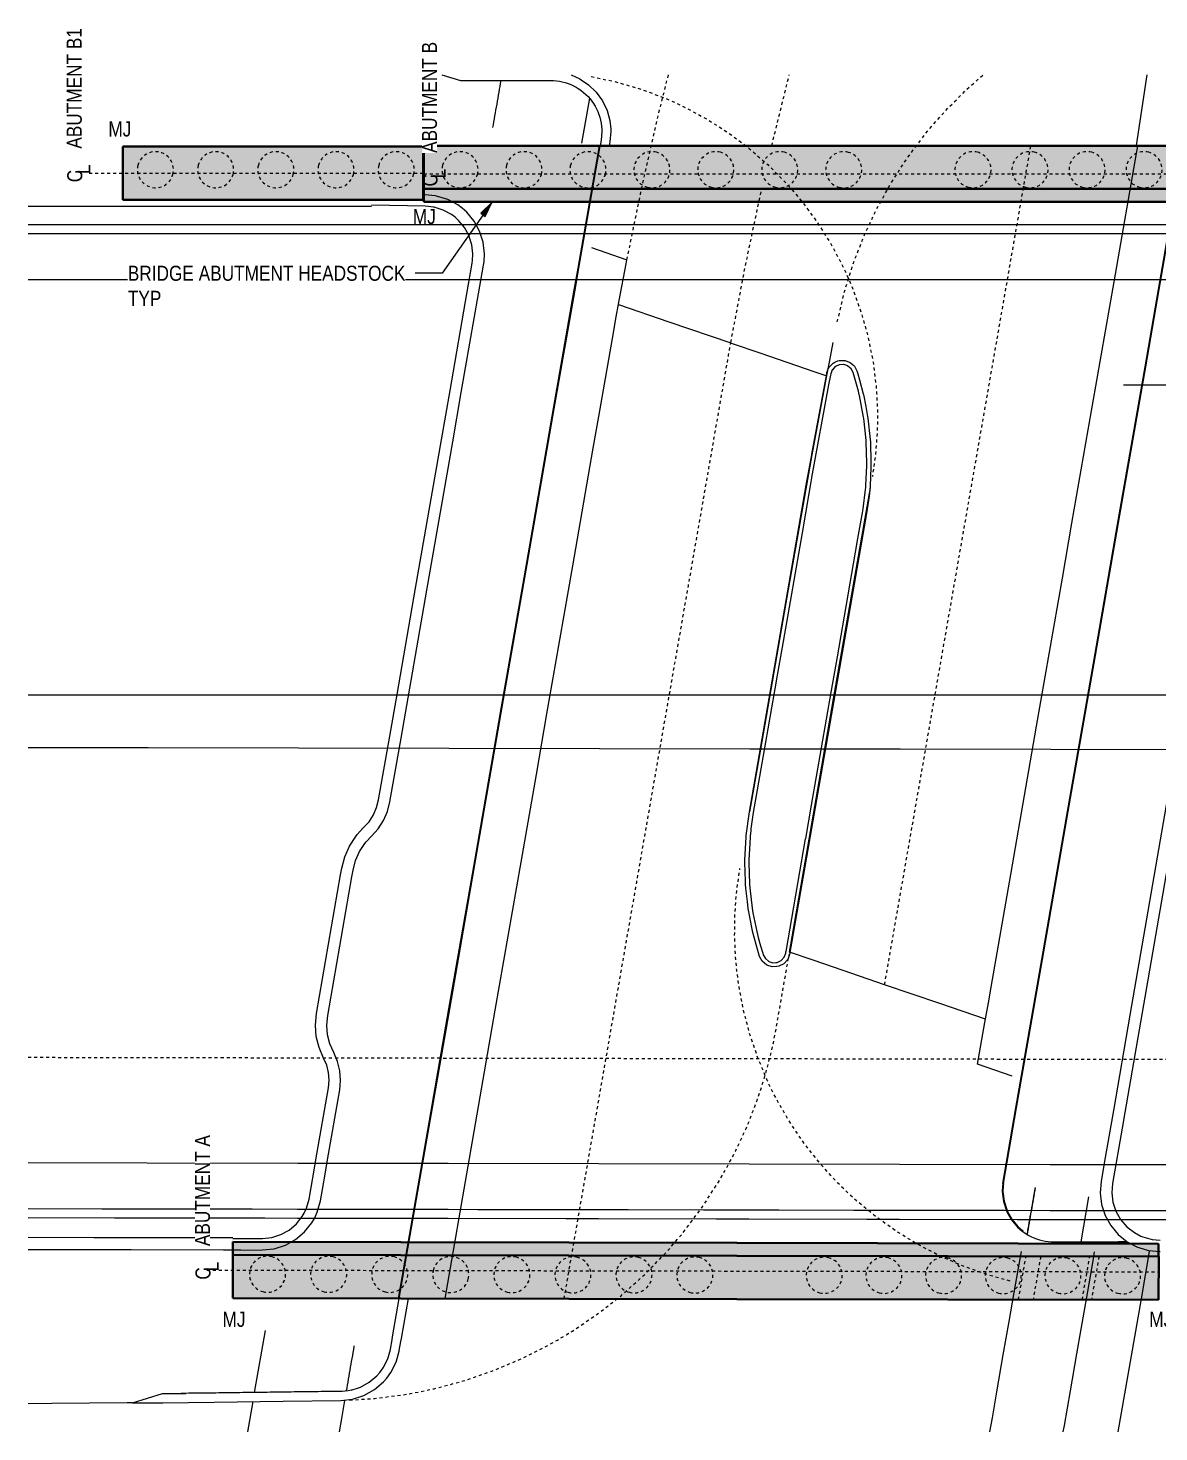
# Model space of a CAD drawing. Header units: metres. Extents: x -1160 to -900, y 3 to 560.
# Drawn here: x -1023.28 to -985.7, y 503.3 to 549.96 of the extents above; entities that cross this region are included whole.
import ezdxf

# ---------------------------------------------------------------- set-up
doc = ezdxf.new("R2010")
doc.units = ezdxf.units.M
for name, pattern in [('IMPORT-LNMK-LineCont _3_', [0.004, 0.001, -0.003]), ('IMPORT-LNMK-LineTurn _3_', [0.0012, 0.0006, -0.0006]), ('JacobsDash', [0.0045, 0.003, -0.0015]), ('JacobsGridLine', [0.0145, 0.01, -0.001, 0.0025, -0.001])]:
    doc.linetypes.add(name, pattern=pattern)
for name, color, linetype, lineweight in [('A-ANNO-NOTE', 7, 'Continuous', 9), ('A-GENM', 7, 'Continuous', 25), ('A-MASS', 7, 'Continuous', 40), ('G-ANNO-TEXT', 7, 'Continuous', 9), ('S-BEAM', 7, 'Continuous', 40), ('S-BEAM-HDLN', 7, 'JacobsDash', 15), ('S-FNDN-HDLN', 7, 'JacobsDash', 15), ('S-GRID', 7, 'Continuous', 9)]:
    doc.layers.add(name, color=color, linetype=linetype, lineweight=lineweight)
doc.styles.add('Arial Narrow', font='ARIALN.TTF', dxfattribs={"height": 0.5})
doc.styles.add('Arial Narrow_1', font='ARIALN.TTF', dxfattribs={"height": 0.0025})

# ---------------------------------------------------------------- blocks, each defined once
blk = doc.blocks.new('T2DPAA-T2D-C3S-RW-M2D-100010_dwg-40802999-DRG-2873031 - CONSTRUCTION SEQUENCE STAGE A2')
at = {"color": 9, "lineweight": 18, "true_color": 0xc3c3c3}
for p, q in [((9.281, -598.35), (10.303, -598.261)), ((10.607, -598.234), (12.693, -598.052)), ((55.053, -597.934), (53.538, -598.067)), ((50.265, -599.282), (50.178, -600.522)), ((27.24, -619.867), (27.325, -618.655)), ((22.499, -623.494), (24.013, -623.361))]:
    blk.add_line(p, q, dxfattribs=at)
at = {"color": 9, "linetype": 'IMPORT-LNMK-LineTurn _3_', "lineweight": 18, "true_color": 0xc3c3c3}
blk.add_line((55.077, -604.198), (57.501, -604.158), dxfattribs=at)
at = {"color": 9, "lineweight": 18, "true_color": 0xc3c3c3, "flags": 128}
for points in [[(46.197, -580.986), (47.015, -584.066), (47.092, -584.354), (48.299, -588.899), (48.376, -589.186), (49.584, -593.731), (49.66, -594.018), (50.868, -598.563), (50.944, -598.851), (52.152, -603.395), (52.229, -603.683), (53.436, -608.228), (53.513, -608.515), (54.721, -613.06), (54.797, -613.348), (55.548, -616.174), (56.005, -617.892), (56.081, -618.18), (56.918, -621.33), (57.288, -622.725), (57.356, -622.98), (58.855, -627.452), (58.942, -627.711), (60.02, -630.899)], [(46.791, -580.828), (47.457, -583.335), (47.532, -583.618), (48.502, -587.266), (48.741, -588.167), (48.816, -588.45), (49.723, -591.862)], [(44.429, -581.456), (45.324, -584.824), (46.608, -589.656), (47.892, -594.488), (49.177, -599.321), (50.461, -604.153), (51.745, -608.985), (53.029, -613.817), (53.78, -616.644), (54.314, -618.65), (55.598, -623.482), (56.882, -628.314), (58.166, -633.146), (59.451, -637.979), (59.543, -638.255)], [(45.907, -581.063), (46.355, -582.749), (46.802, -584.431), (46.997, -585.165), (47.639, -587.581), (48.086, -589.263), (48.281, -589.997), (48.923, -592.413), (49.37, -594.096), (49.565, -594.829), (50.207, -597.246), (50.654, -598.928), (50.849, -599.662), (51.492, -602.078), (51.939, -603.76), (52.134, -604.494), (52.776, -606.91), (53.223, -608.592), (53.418, -609.326), (54.06, -611.742), (54.507, -613.425), (54.702, -614.159), (55.258, -616.251), (55.344, -616.575), (55.791, -618.257)], [(31.092, -585.001), (31.987, -588.368), (33.271, -593.201), (34.555, -598.033), (35.84, -602.865), (37.124, -607.697), (38.408, -612.53), (39.692, -617.362), (40.443, -620.188), (40.977, -622.194), (42.261, -627.026), (43.545, -631.859), (44.829, -636.691), (46.113, -641.523), (46.188, -641.804)], [(29.397, -585.451), (30.414, -589.305), (31.69, -594.139), (32.966, -598.974), (34.241, -603.809), (35.517, -608.643), (36.793, -613.478), (38.068, -618.312), (39.344, -623.147), (40.62, -627.981), (41.895, -632.816), (43.171, -637.65), (44.393, -642.281)], [(14.583, -589.388), (15.207, -591.754), (15.593, -593.216), (15.845, -594.171), (16.482, -596.588), (16.868, -598.05), (17.12, -599.006), (17.758, -601.423), (18.144, -602.885), (18.396, -603.84), (19.034, -606.257), (19.42, -607.719), (19.672, -608.675), (20.309, -611.092), (20.695, -612.554), (20.947, -613.509), (21.585, -615.927), (21.971, -617.389), (22.223, -618.344), (22.861, -620.761), (23.246, -622.223), (23.499, -623.178), (24.136, -625.596), (24.522, -627.058)], [(16.06, -588.995), (17.071, -592.826), (18.347, -597.66), (19.622, -602.495), (20.898, -607.329), (22.174, -612.164), (23.449, -616.998), (24.725, -621.833), (26.001, -626.667), (27.276, -631.502), (28.552, -636.337), (29.827, -641.171), (31.056, -645.825)], [(14.131, -593.048), (13.815, -591.85), (13.258, -589.74)], [(15.387, -596.22), (14.845, -594.164), (14.207, -591.747), (13.65, -589.636)], [(14.293, -589.465), (15.025, -592.241), (15.303, -593.292), (16.301, -597.076), (16.578, -598.127), (17.576, -601.91), (17.854, -602.961), (18.852, -606.745), (19.129, -607.796), (20.128, -611.579), (20.405, -612.631), (21.403, -616.414), (21.681, -617.465), (22.679, -621.249), (22.956, -622.3), (23.955, -626.083), (24.232, -627.134), (25.23, -630.918), (25.508, -631.969), (26.506, -635.752), (26.783, -636.803), (27.782, -640.587), (27.857, -640.871)], [(9.233, -594.404), (9.185, -594.23), (8.521, -591.82), (8.313, -591.054)], [(15.366, -596.224), (15.623, -597.17), (15.735, -597.464), (15.903, -597.73), (16.12, -597.957), (16.378, -598.137), (16.666, -598.262), (16.797, -598.298), (16.974, -598.328), (17.288, -598.332), (17.673, -598.298), (18.261, -598.247), (18.67, -598.211), (21.023, -598.006), (21.275, -597.962), (21.516, -597.878), (21.74, -597.755), (21.94, -597.596), (22.237, -597.361), (22.569, -597.177), (22.927, -597.051), (23.313, -596.983), (27.968, -596.577), (28.194, -596.557), (28.583, -596.555), (28.968, -596.615), (29.338, -596.735), (29.408, -596.766), (29.685, -596.914), (29.922, -597.036), (30.175, -597.119), (30.439, -597.16), (30.706, -597.158), (32.843, -596.972), (34.246, -596.849), (37.824, -596.536), (42.805, -596.101), (44.464, -595.956), (47.786, -595.665), (48.744, -595.581), (48.84, -595.57), (49.049, -595.525), (49.338, -595.411), (49.578, -595.261), (49.599, -595.245), (49.824, -595.032), (50.005, -594.779), (50.078, -594.636), (50.133, -594.497), (50.206, -594.196), (50.22, -593.886), (50.217, -593.847), (50.199, -593.697), (50.174, -593.579), (50.034, -593.013), (49.745, -591.85)], [(15.066, -596.577), (14.917, -596.027), (14.131, -593.048)], [(54.536, -593.003), (54.518, -593.648), (54.582, -593.886), (54.823, -594.792), (54.849, -594.889), (54.875, -594.985), (54.901, -595.082), (54.926, -595.179), (54.952, -595.275), (54.978, -595.372), (55.004, -595.469), (55.029, -595.565), (55.055, -595.662), (55.081, -595.758), (55.107, -595.855), (55.133, -595.952), (55.158, -596.048), (55.184, -596.145), (55.21, -596.242), (55.236, -596.338), (55.261, -596.435), (55.287, -596.531), (55.289, -596.54), (55.311, -596.629), (55.328, -596.727), (55.34, -596.826), (55.346, -596.926), (55.346, -597.026), (55.34, -597.126), (55.329, -597.225), (55.311, -597.324), (55.288, -597.421), (55.268, -597.491), (55.259, -597.517), (55.225, -597.611), (55.185, -597.702), (55.14, -597.791), (55.089, -597.878), (55.034, -597.961), (54.974, -598.041), (54.909, -598.117), (54.863, -598.166), (54.84, -598.189), (54.767, -598.257), (54.689, -598.321), (54.609, -598.38), (54.525, -598.434), (54.438, -598.483), (54.348, -598.527), (54.255, -598.565), (54.161, -598.598), (54.086, -598.62)], [(14.917, -596.027), (15.255, -597.27), (15.394, -597.635), (15.602, -597.965), (15.872, -598.247), (16.192, -598.47), (16.55, -598.626), (16.712, -598.67), (16.931, -598.707), (17.321, -598.712), (17.707, -598.678), (18.294, -598.627), (18.703, -598.591), (21.056, -598.386), (21.37, -598.332), (21.671, -598.226), (21.951, -598.073), (22.201, -597.875), (22.449, -597.678), (22.726, -597.525), (23.024, -597.42), (23.346, -597.363), (28.001, -596.957), (28.227, -596.937), (28.555, -596.935), (28.879, -596.986), (29.191, -597.088), (29.25, -597.113), (29.483, -597.238), (29.775, -597.389), (30.087, -597.49), (30.411, -597.541), (30.739, -597.539), (32.876, -597.352), (37.857, -596.916), (42.838, -596.481), (44.498, -596.336), (47.819, -596.045), (48.778, -595.962), (48.895, -595.948), (49.154, -595.892), (49.511, -595.751), (49.834, -595.546), (50.112, -595.282), (50.335, -594.97), (50.426, -594.793), (50.494, -594.622), (50.584, -594.249), (50.601, -593.866), (50.598, -593.818), (50.545, -593.487), (50.534, -593.446)], [(9.228, -594.405), (9.495, -595.369), (9.955, -597.019), (10.571, -599.222), (11.089, -601.072), (11.232, -601.44), (11.418, -601.737), (11.445, -601.773), (11.72, -602.057), (12.045, -602.282), (12.191, -602.355), (12.408, -602.439), (12.794, -602.521), (13.166, -602.527), (13.189, -602.525), (13.496, -602.499), (13.595, -602.49), (14.938, -602.372)], [(9.231, -594.405), (9.784, -595.289), (9.992, -596.033)], [(54.862, -594.939), (54.763, -594.948), (54.663, -594.957), (54.564, -594.966), (54.464, -594.974), (54.364, -594.983), (54.265, -594.992), (54.165, -595), (54.066, -595.009), (53.966, -595.018), (53.866, -595.027), (53.767, -595.035), (53.667, -595.044), (53.567, -595.053), (53.468, -595.061), (53.368, -595.07), (53.277, -595.078)], [(11.507, -601.317), (11.463, -601.227), (11.425, -601.135), (11.392, -601.041), (11.378, -600.991), (11.365, -600.944), (11.338, -600.848), (11.311, -600.752), (11.284, -600.656), (11.257, -600.559), (11.23, -600.463), (11.203, -600.367), (11.176, -600.27), (11.149, -600.174), (11.122, -600.078), (11.095, -599.981), (11.068, -599.885), (11.042, -599.789), (11.015, -599.692), (10.988, -599.596), (10.961, -599.5), (10.934, -599.404), (10.907, -599.307), (10.88, -599.211), (10.853, -599.115), (10.826, -599.018), (10.799, -598.922), (10.772, -598.826), (10.745, -598.729), (10.718, -598.633), (10.691, -598.537), (10.664, -598.441), (10.637, -598.344), (10.611, -598.248), (10.584, -598.152), (10.557, -598.055), (10.53, -597.959), (10.503, -597.863), (10.476, -597.766), (10.449, -597.67), (10.422, -597.574), (10.395, -597.477), (10.368, -597.381), (10.341, -597.285), (10.314, -597.189), (10.287, -597.092), (10.26, -596.996), (10.244, -596.938), (10.233, -596.9), (10.207, -596.803), (10.18, -596.707), (10.153, -596.611), (10.126, -596.514), (10.099, -596.418), (10.072, -596.322), (10.045, -596.225), (10.019, -596.129), (9.992, -596.033), (9.965, -595.936), (9.951, -595.886)], [(55.638, -597.149), (55.588, -597.459), (55.572, -597.519), (55.473, -597.794), (55.301, -598.103), (55.077, -598.376), (54.807, -598.607), (54.502, -598.786), (54.232, -598.891), (54.17, -598.909), (53.821, -598.97), (53.691, -598.982)], [(14.854, -602.053), (19.607, -601.638), (24.588, -601.202), (29.569, -600.766), (34.55, -600.33), (39.531, -599.894), (44.512, -599.459), (44.769, -599.436), (48.696, -599.093), (49.493, -599.023), (53.606, -598.663)], [(14.86, -602.078), (19.61, -601.663), (24.591, -601.227), (29.571, -600.791), (34.552, -600.355), (39.533, -599.919), (44.514, -599.484), (44.771, -599.461), (48.698, -599.118), (49.495, -599.048), (53.613, -598.688)], [(54.086, -598.62), (53.795, -598.672), (53.613, -598.688)], [(15.249, -603.55), (19.96, -603.138), (24.941, -602.702), (29.922, -602.266), (32.863, -602.009), (34.903, -601.83), (39.884, -601.394), (43.839, -601.048), (44.896, -600.956), (47.711, -600.71), (48.125, -600.675), (48.803, -600.621), (50.034, -600.532), (50.178, -600.522)], [(11.44, -601.173), (11.54, -601.164), (11.639, -601.155), (11.739, -601.147), (11.838, -601.138), (11.938, -601.129), (12.038, -601.12), (12.137, -601.112), (12.237, -601.103), (12.336, -601.094), (12.436, -601.086), (12.536, -601.077), (12.635, -601.068), (12.735, -601.059), (12.835, -601.051), (12.934, -601.042), (12.954, -601.04)], [(48.667, -600.631), (48.543, -602.396), (48.391, -604.566), (48.391, -604.567), (48.391, -604.575), (48.318, -605.619), (48.187, -607.483), (48.156, -607.93)], [(10.063, -601.293), (10.52, -601.253), (11.125, -601.2)], [(11.508, -601.317), (11.658, -601.557), (11.681, -601.587), (11.914, -601.828), (12.19, -602.02), (12.315, -602.082), (12.499, -602.153), (12.827, -602.223), (13.143, -602.228), (13.163, -602.227), (13.47, -602.2), (13.568, -602.191), (14.86, -602.078)], [(29.254, -611.541), (29.307, -611.537), (29.314, -611.536), (33.103, -611.205), (33.11, -611.204), (34.235, -611.106), (38.084, -610.769), (39.216, -610.67), (43.058, -610.334), (43.065, -610.333), (43.067, -610.333), (44.056, -610.247), (44.195, -610.233), (44.836, -610.147), (44.903, -610.136), (44.951, -610.127), (44.98, -610.122), (45.605, -609.986), (45.696, -609.963), (46.36, -609.764), (46.426, -609.741), (47.094, -609.483), (47.137, -609.464), (47.803, -609.144), (47.824, -609.133), (47.93, -609.077), (48.484, -608.75), (48.587, -608.655), (48.589, -608.651), (48.649, -608.528), (48.651, -608.52), (48.661, -608.382), (48.66, -608.376), (48.617, -608.243), (48.615, -608.238), (48.524, -608.129), (48.522, -608.127), (48.396, -608.059), (48.395, -608.058), (48.255, -608.041), (48.203, -608.045), (47.884, -608.067), (47.875, -608.068), (44.753, -608.315), (44.748, -608.315), (44.477, -608.339), (44.221, -608.361), (42.902, -608.476), (39.24, -608.797), (37.928, -608.912), (37.921, -608.912), (37.914, -608.913), (34.259, -609.233), (33.501, -609.299), (32.948, -609.363), (32.899, -609.37), (32.709, -609.401), (32.67, -609.407), (31.928, -609.566), (31.851, -609.585), (31.163, -609.793), (31.051, -609.832), (30.419, -610.082), (30.274, -610.146), (29.7, -610.43), (29.527, -610.525), (29.279, -610.668), (29.055, -610.807), (29.012, -610.834), (28.907, -610.935), (28.849, -611.059), (28.847, -611.067), (28.839, -611.212), (28.866, -611.307), (28.886, -611.349), (28.981, -611.459), (29.11, -611.527), (29.254, -611.541)], [(33.49, -609.181), (35.53, -609.003), (40.511, -608.567), (44.467, -608.221), (45.49, -608.134), (48.218, -607.925), (48.619, -607.897), (49.276, -607.853)], [(29.319, -611.654), (33.113, -611.322), (38.094, -610.887), (43.075, -610.451), (44.926, -610.289)], [(28.838, -618.522), (28.95, -616.919), (29.085, -614.987), (29.187, -613.535), (29.26, -612.488), (29.319, -611.654)], [(27.325, -618.655), (28.725, -618.532), (29.39, -618.474), (29.911, -618.428), (33.706, -618.096), (38.687, -617.661), (43.668, -617.225), (45.518, -617.063), (48.649, -616.789), (53.63, -616.353), (58.2, -615.954)], [(58.196, -615.913), (60.416, -615.665), (60.555, -615.649)], [(23.709, -620.477), (26.255, -620.254), (31.236, -619.818), (36.217, -619.383), (41.198, -618.947), (46.179, -618.511), (51.16, -618.075), (53.76, -617.848), (56.141, -617.639), (58.593, -617.425)], [(23.711, -620.502), (26.257, -620.279), (31.238, -619.843), (36.219, -619.407), (41.2, -618.972), (46.181, -618.536), (51.162, -618.1), (53.763, -617.873), (56.143, -617.664), (58.599, -617.449)], [(50.398, -617.543), (50.931, -619.549), (52.215, -624.381), (53.499, -629.213), (54.784, -634.045), (56.068, -638.878), (56.143, -639.158)], [(23.705, -620.478), (23.623, -620.49), (23.441, -620.532), (23.137, -620.652), (22.861, -620.829), (22.855, -620.834), (22.624, -621.055), (22.435, -621.322), (22.346, -621.503), (22.329, -621.547)], [(23.708, -620.503), (23.627, -620.515), (23.448, -620.556), (23.148, -620.675), (22.877, -620.849), (22.871, -620.853), (22.643, -621.071), (22.457, -621.335), (22.369, -621.513), (22.357, -621.544)], [(40.166, -622.245), (35.186, -622.685), (30.205, -623.126), (26.999, -623.41), (25.225, -623.567), (24.616, -623.621), (24.237, -623.692), (23.879, -623.834), (23.556, -624.043), (23.278, -624.309), (23.056, -624.624), (22.9, -624.976), (22.814, -625.351), (22.809, -625.395), (22.801, -625.736), (22.863, -626.116)], [(22.326, -621.551), (22.293, -621.646), (22.265, -621.742), (22.243, -621.839), (22.227, -621.938), (22.216, -622.037), (22.212, -622.137), (22.213, -622.237), (22.22, -622.337), (22.233, -622.436), (22.252, -622.534), (22.265, -622.59), (22.276, -622.631), (22.301, -622.728), (22.326, -622.825), (22.351, -622.922), (22.376, -623.019), (22.401, -623.115), (22.426, -623.212), (22.451, -623.309), (22.476, -623.406), (22.501, -623.503), (22.526, -623.6), (22.551, -623.696), (22.576, -623.793), (22.601, -623.89), (22.626, -623.987), (22.651, -624.084), (22.676, -624.181), (22.701, -624.277), (22.726, -624.374), (22.751, -624.471), (22.776, -624.568), (22.801, -624.665), (22.806, -624.686), (22.889, -625.009)], [(22.275, -621.707), (22.374, -621.698), (22.474, -621.689), (22.574, -621.68), (22.673, -621.672), (22.773, -621.663), (22.872, -621.654), (22.972, -621.646), (23.072, -621.637), (23.171, -621.628), (23.271, -621.619), (23.371, -621.611), (23.47, -621.602), (23.57, -621.593), (23.669, -621.585), (23.769, -621.576), (23.856, -621.568)], [(22.303, -621.699), (22.374, -621.693), (22.41, -621.69), (22.474, -621.684), (22.573, -621.675), (22.673, -621.667), (22.772, -621.658), (22.872, -621.649), (22.972, -621.641), (23.071, -621.632), (23.171, -621.623), (23.27, -621.614), (23.37, -621.606), (23.47, -621.597), (23.569, -621.588), (23.669, -621.58), (23.769, -621.571), (23.855, -621.563)], [(36.468, -622.955), (31.488, -623.396), (27.033, -623.79), (26.507, -623.837), (24.649, -624.001), (24.338, -624.06), (24.045, -624.178), (23.78, -624.351), (23.554, -624.573), (23.376, -624.834), (23.253, -625.126), (23.197, -625.364), (23.188, -625.435), (23.185, -625.752), (23.228, -626.02)], [(15.616, -622.189), (16.094, -622.147), (16.962, -622.071), (18.203, -621.962), (19.331, -621.864), (20.307, -621.778), (21.437, -621.679), (21.68, -621.658)], [(22.499, -623.494), (22.83, -624.68), (22.906, -624.971)], [(16.242, -624.543), (16.461, -624.524), (17.62, -624.423), (18.865, -624.314), (19.696, -624.241), (20.965, -624.13), (22.057, -624.034), (22.301, -624.013)], [(16.711, -626.309), (21.183, -625.918), (22.778, -625.778)]]:
    blk.add_lwpolyline(points, dxfattribs=at)
at = {"color": 9, "linetype": 'IMPORT-LNMK-LineCont _3_', "lineweight": 18, "true_color": 0xc3c3c3, "flags": 128}
for points in [[(19.443, -588.097), (20.455, -591.933), (21.731, -596.767), (23.007, -601.602), (24.282, -606.436), (25.558, -611.271), (26.833, -616.105), (28.109, -620.94), (29.385, -625.775), (30.66, -630.609), (31.936, -635.444), (33.212, -640.278), (34.438, -644.927)], [(16.258, -607.376), (20.3, -607.023), (25.281, -606.587), (30.262, -606.151), (33.203, -605.894), (35.243, -605.715), (40.224, -605.28), (44.179, -604.934), (45.218, -604.843), (47.985, -604.601), (48.391, -604.566)], [(29.085, -614.987), (29.606, -614.942), (33.401, -614.61), (38.382, -614.174), (43.363, -613.738), (45.213, -613.576), (48.344, -613.302), (53.325, -612.867), (57.289, -612.52)]]:
    blk.add_lwpolyline(points, dxfattribs=at)
at = {"color": 9, "linetype": 'IMPORT-LNMK-LineTurn _3_', "lineweight": 18, "true_color": 0xc3c3c3, "flags": 128}
for points in [[(55.759, -597.812), (55.8, -598.644), (55.782, -599.477), (55.702, -600.306), (55.664, -600.57), (55.563, -601.128), (55.365, -601.937), (55.109, -602.73), (54.877, -603.318), (54.796, -603.502), (54.428, -604.249), (54.007, -604.968), (53.735, -605.377), (53.535, -605.655), (53.014, -606.305), (52.448, -606.916), (51.911, -607.422), (51.839, -607.485), (51.431, -607.823), (51.191, -608.008), (50.506, -608.482), (49.788, -608.906), (49.042, -609.277), (48.986, -609.302), (48.271, -609.593), (48.027, -609.679), (47.548, -609.832), (47.005, -609.977), (46.81, -610.023), (46.061, -610.164), (45.304, -610.256)], [(50.178, -600.522), (52.674, -600.383), (53.102, -600.364), (55.173, -600.294), (56.469, -600.275)], [(11.171, -601.348), (11.443, -602.148), (11.822, -603.073), (11.903, -603.252), (12.261, -603.971), (12.76, -604.838), (13.315, -605.67), (13.924, -606.462), (14.585, -607.213), (14.875, -607.513), (15.294, -607.918), (16.049, -608.573), (16.845, -609.178), (17.681, -609.727), (18.55, -610.22), (19.019, -610.455), (19.234, -610.556), (19.451, -610.654), (20.379, -611.027), (21.329, -611.337), (21.4, -611.358), (22.298, -611.584), (22.462, -611.618), (23.282, -611.765), (23.54, -611.801), (24.275, -611.88), (25.035, -611.923), (25.273, -611.929), (26.035, -611.921), (26.273, -611.911), (26.814, -611.874), (28.798, -611.7), (29.241, -611.661)], [(48.41, -604.565), (50.903, -604.384), (53.4, -604.255), (53.595, -604.247)], [(49.975, -607.809), (50.974, -607.781), (51.973, -607.823), (52.967, -607.933), (53.951, -608.111), (54.92, -608.356), (55.87, -608.668), (56.796, -609.045), (57.164, -609.216), (57.694, -609.484), (58.559, -609.985), (59.156, -610.387)], [(20.637, -621.549), (20.635, -621.146), (20.649, -620.716), (20.718, -619.885), (20.845, -619.062), (21.029, -618.249), (21.269, -617.451), (21.564, -616.672), (21.912, -615.915), (22.078, -615.596), (22.311, -615.184), (22.471, -614.922), (22.761, -614.482), (23.258, -613.814), (23.343, -613.708), (23.8, -613.181), (24.385, -612.588), (24.669, -612.327), (24.995, -612.048), (25.009, -612.036), (25.671, -611.529), (26.365, -611.07), (27.091, -610.659), (27.144, -610.632), (27.842, -610.3), (28.291, -610.116), (28.617, -609.994), (29.343, -609.762), (30.082, -609.577), (30.639, -609.469), (30.832, -609.438), (31.589, -609.348)]]:
    blk.add_lwpolyline(points, dxfattribs=at)
blk = doc.blocks.new('T2DPAA-T2D-PWC-RW-M2D-100010_RoadDesign_rvt-2-DRG-2873031 - CONSTRUCTION SEQUENCE STAGE A2')
at = {"color": 254, "lineweight": 18, "true_color": 0xe3e3e3, "rotation": 75.11694444444437}
blk.add_blockref('T2DPAA-T2D-C3S-RW-M2D-100010_dwg-40802999-DRG-2873031 - CONSTRUCTION SEQUENCE STAGE A2', (-1722.337, 648.01), dxfattribs=at)
blk = doc.blocks.new('20_SFR_WSC_ShotcreteWall_Flat_Datum - FlatWall_PileSize_1200-9242313-DRG-2873031 - CONSTRUCTION SEQUENCE STAGE A2')
at = {"layer": 'A-GENM', "true_color": 0x285a32}
blk.add_hatch(color=109, dxfattribs=at).paths.add_polyline_path([(2.614, -1.2), (2.616, -1.2), (2.614, -1.198)])
blk = doc.blocks.new('Mass 1 - Mass 1-5299959-DRG-2873031 - CONSTRUCTION SEQUENCE STAGE A2')
at = {"layer": 'A-MASS', "color": 252, "lineweight": 13, "true_color": 0x888888}
for p, q in [((217.381, 1221.828), (228.362, 1222.789)), ((228.362, 1222.789), (229.384, 1222.876)), ((229.384, 1222.876), (229.398, 1222.877)), ((229.398, 1222.877), (232.112, 1223.085)), ((232.112, 1223.085), (232.16, 1223.088)), ((232.16, 1223.088), (232.307, 1223.071)), ((232.307, 1223.071), (232.354, 1223.055)), ((232.354, 1223.055), (232.484, 1222.985)), ((232.484, 1222.985), (232.51, 1222.963)), ((232.51, 1222.963), (232.555, 1222.922)), ((232.555, 1222.922), (232.619, 1222.834)), ((232.619, 1222.834), (232.641, 1222.795)), ((232.641, 1222.795), (232.685, 1222.657)), ((232.575, 1222.237), (232.47, 1222.14)), ((232.59, 1222.258), (232.575, 1222.237)), ((232.606, 1222.28), (232.59, 1222.258)), ((232.668, 1222.409), (232.606, 1222.28)), ((232.682, 1222.46), (232.668, 1222.409)), ((232.692, 1222.605), (232.682, 1222.46)), ((232.685, 1222.657), (232.692, 1222.605)), ((216.587, 1221.726), (217.381, 1221.828)), ((232.201, 1221.975), (231.784, 1221.742)), ((232.382, 1222.085), (232.201, 1221.975)), ((232.47, 1222.14), (232.382, 1222.085)), ((214.898, 1221.287), (215.015, 1221.327)), ((215.015, 1221.327), (215.116, 1221.361)), ((215.116, 1221.361), (215.708, 1221.537)), ((215.708, 1221.537), (215.794, 1221.559)), ((215.794, 1221.559), (216.537, 1221.718)), ((216.537, 1221.718), (216.587, 1221.726)), ((231.038, 1221.384), (230.369, 1221.125)), ((231.087, 1221.406), (231.038, 1221.384)), ((231.395, 1221.546), (231.087, 1221.406)), ((231.759, 1221.728), (231.395, 1221.546)), ((231.784, 1221.742), (231.759, 1221.728)), ((213.681, 1220.761), (214.11, 1220.968)), ((214.11, 1220.968), (214.261, 1221.035)), ((214.261, 1221.035), (214.476, 1221.126)), ((214.476, 1221.126), (214.898, 1221.287)), ((229.49, 1220.865), (228.873, 1220.734)), ((229.533, 1220.876), (229.49, 1220.865)), ((229.553, 1220.881), (229.533, 1220.876)), ((229.629, 1220.901), (229.553, 1220.881)), ((230.294, 1221.1), (229.629, 1220.901)), ((230.369, 1221.125), (230.294, 1221.1)), ((212.817, 1220.262), (213.352, 1220.584)), ((227.964, 1220.612), (213.137, 1219.315)), ((213.137, 1219.311), (227.964, 1220.609)), ((213.352, 1220.584), (213.532, 1220.682)), ((213.532, 1220.682), (213.681, 1220.761)), ((228.106, 1220.626), (227.964, 1220.612)), ((228.545, 1220.68), (228.106, 1220.626)), ((228.753, 1220.713), (228.545, 1220.68)), ((228.873, 1220.734), (228.753, 1220.713)), ((212.597, 1219.768), (212.606, 1219.96)), ((212.606, 1219.96), (212.689, 1220.14)), ((212.689, 1220.14), (212.817, 1220.262)), ((212.638, 1219.629), (212.597, 1219.768)), ((212.673, 1219.56), (212.638, 1219.629)), ((212.789, 1219.424), (212.673, 1219.56)), ((212.965, 1219.333), (212.789, 1219.424)), ((213.137, 1219.315), (212.965, 1219.333))]:
    blk.add_line(p, q, dxfattribs=at)
blk = doc.blocks.new('01_SFO_FRP_Pile_CastInPlace_CS_BR08 - CAST-IN-PLACE PILE - 1200-8661432-DRG-2873031 - CONSTRUCTION SEQUENCE STAGE A2')
at = {"layer": 'S-FNDN-HDLN'}
for start, end in [(90, 270), (270, 90)]:
    blk.add_arc((0, 0), 0.6, start, end, dxfattribs=at)
blk = doc.blocks.new('01_SFO_FRP_Pile_CastInPlace_CS_BR08 - CAST-IN-PLACE PILE - 1200-9305895-DRG-2873031 - CONSTRUCTION SEQUENCE STAGE A2')
at = {"layer": 'S-FNDN-HDLN'}
for start, end in [(90, 270), (270, 90)]:
    blk.add_arc((0, 0), 0.6, start, end, dxfattribs=at)
blk = doc.blocks.new('01_SFO_FRP_Pile_CastInPlace_CS_BR08 - CAST-IN-PLACE PILE - 1200-9305886-DRG-2873031 - CONSTRUCTION SEQUENCE STAGE A2')
at = {"layer": 'S-FNDN-HDLN'}
for start, end in [(90, 270), (270, 90)]:
    blk.add_arc((0, 0), 0.6, start, end, dxfattribs=at)
blk = doc.blocks.new('01_SFO_FRP_Pile_CastInPlace_CS_BR08 - CAST-IN-PLACE PILE - 1200-8642087-DRG-2873031 - CONSTRUCTION SEQUENCE STAGE A2')
at = {"layer": 'S-FNDN-HDLN'}
for start, end in [(90, 270), (270, 90)]:
    blk.add_arc((0, 0), 0.6, start, end, dxfattribs=at)
blk = doc.blocks.new('01_SFO_FRP_Pile_CastInPlace_CS_BR08 - CAST-IN-PLACE PILE - 1200-8642141-DRG-2873031 - CONSTRUCTION SEQUENCE STAGE A2')
at = {"layer": 'S-FNDN-HDLN'}
for start, end in [(90, 270), (270, 90)]:
    blk.add_arc((0, 0), 0.6, start, end, dxfattribs=at)
blk = doc.blocks.new('01_SFO_FRP_Pile_CastInPlace_CS_BR08 - CAST-IN-PLACE PILE - 1200-8642185-DRG-2873031 - CONSTRUCTION SEQUENCE STAGE A2')
at = {"layer": 'S-FNDN-HDLN'}
for start, end in [(90, 270), (270, 90)]:
    blk.add_arc((0, 0), 0.6, start, end, dxfattribs=at)
blk = doc.blocks.new('01_SFO_FRP_Pile_CastInPlace_CS_BR08 - CAST-IN-PLACE PILE - 1200-8660960-DRG-2873031 - CONSTRUCTION SEQUENCE STAGE A2')
at = {"layer": 'S-FNDN-HDLN'}
for start, end in [(90, 270), (270, 90)]:
    blk.add_arc((0, 0), 0.6, start, end, dxfattribs=at)
blk = doc.blocks.new('01_SFO_FRP_Pile_CastInPlace_CS_BR08 - CAST-IN-PLACE PILE - 1200-8660993-DRG-2873031 - CONSTRUCTION SEQUENCE STAGE A2')
at = {"layer": 'S-FNDN-HDLN'}
for start, end in [(90, 270), (270, 90)]:
    blk.add_arc((0, 0), 0.6, start, end, dxfattribs=at)
blk = doc.blocks.new('01_SFO_FRP_Pile_CastInPlace_CS_BR08 - CAST-IN-PLACE PILE - 1200-8661090-DRG-2873031 - CONSTRUCTION SEQUENCE STAGE A2')
at = {"layer": 'S-FNDN-HDLN'}
for start, end in [(90, 270), (270, 90)]:
    blk.add_arc((0, 0), 0.6, start, end, dxfattribs=at)
blk = doc.blocks.new('01_SFO_FRP_Pile_CastInPlace_CS_BR08 - CAST-IN-PLACE PILE - 1200-8660909-DRG-2873031 - CONSTRUCTION SEQUENCE STAGE A2')
at = {"layer": 'S-FNDN-HDLN'}
for start, end in [(90, 270), (270, 90)]:
    blk.add_arc((0, 0), 0.6, start, end, dxfattribs=at)
blk = doc.blocks.new('01_SFO_FRP_Pile_CastInPlace_CS_BR08 - CAST-IN-PLACE PILE - 1200-8660884-DRG-2873031 - CONSTRUCTION SEQUENCE STAGE A2')
at = {"layer": 'S-FNDN-HDLN'}
for start, end in [(90, 270), (270, 90)]:
    blk.add_arc((0, 0), 0.6, start, end, dxfattribs=at)
blk = doc.blocks.new('01_SFO_FRP_Pile_CastInPlace_CS_BR08 - CAST-IN-PLACE PILE - 1200-8661059-DRG-2873031 - CONSTRUCTION SEQUENCE STAGE A2')
at = {"layer": 'S-FNDN-HDLN'}
for start, end in [(90, 270), (270, 90)]:
    blk.add_arc((0, 0), 0.6, start, end, dxfattribs=at)
blk = doc.blocks.new('01_SFO_FRP_Pile_CastInPlace_CS_BR08 - CAST-IN-PLACE PILE - 1200-8661047-DRG-2873031 - CONSTRUCTION SEQUENCE STAGE A2')
at = {"layer": 'S-FNDN-HDLN'}
for start, end in [(90, 270), (270, 90)]:
    blk.add_arc((0, 0), 0.6, start, end, dxfattribs=at)
blk = doc.blocks.new('01_SFO_FRP_Pile_CastInPlace_CS_BR08 - CAST-IN-PLACE PILE - 1200-8661394-DRG-2873031 - CONSTRUCTION SEQUENCE STAGE A2')
at = {"layer": 'S-FNDN-HDLN'}
for start, end in [(90, 270), (270, 90)]:
    blk.add_arc((0, 0), 0.6, start, end, dxfattribs=at)
blk = doc.blocks.new('01_SFO_FRP_Pile_CastInPlace_CS_BR08 - CAST-IN-PLACE PILE - 1200-8661025-DRG-2873031 - CONSTRUCTION SEQUENCE STAGE A2')
at = {"layer": 'S-FNDN-HDLN'}
for start, end in [(90, 270), (270, 90)]:
    blk.add_arc((0, 0), 0.6, start, end, dxfattribs=at)
blk = doc.blocks.new('03_SFR_ACS_Abutment_BR08_Retaining wall CS - ABUTMENT EAST_BR8_1-7988247-DRG-2873031 - CONSTRUCTION SEQUENCE STAGE A2')
at = {"layer": 'S-BEAM', "linetype": 'JacobsDash', "lineweight": 15, "true_color": 0xc0c0c0}
blk.add_hatch(color=9, dxfattribs=at).paths.add_polyline_path([(-1145.823, 544.254), (-1135.842, 544.254), (-1135.842, 546.029), (-1145.823, 546.029)])
at = {"layer": 'S-BEAM'}
for p, q in [((-1135.842, 546.029), (-1145.823, 546.029)), ((-1145.823, 546.029), (-1145.823, 544.254)), ((-1135.842, 544.254), (-1135.842, 546.029)), ((-1145.823, 544.254), (-1135.842, 544.254))]:
    blk.add_line(p, q, dxfattribs=at)
at = {"layer": 'S-BEAM-HDLN'}
blk.add_line((-1135.842, 546.029), (-1135.842, 544.254), dxfattribs=at)
blk = doc.blocks.new('01_SFO_FRP_Pile_CastInPlace_CS_BR08 - CAST-IN-PLACE PILE - 1200-8641665-DRG-2873031 - CONSTRUCTION SEQUENCE STAGE A2')
at = {"layer": 'S-FNDN-HDLN'}
for start, end in [(90, 270), (270, 90)]:
    blk.add_arc((0, 0), 0.6, start, end, dxfattribs=at)
blk = doc.blocks.new('01_SFO_FRP_Pile_CastInPlace_CS_BR08 - CAST-IN-PLACE PILE - 1200-8641633-DRG-2873031 - CONSTRUCTION SEQUENCE STAGE A2')
at = {"layer": 'S-FNDN-HDLN'}
for start, end in [(90, 270), (270, 90)]:
    blk.add_arc((0, 0), 0.6, start, end, dxfattribs=at)
blk = doc.blocks.new('01_SFO_FRP_Pile_CastInPlace_CS_BR08 - CAST-IN-PLACE PILE - 1200-8641593-DRG-2873031 - CONSTRUCTION SEQUENCE STAGE A2')
at = {"layer": 'S-FNDN-HDLN'}
for start, end in [(90, 270), (270, 90)]:
    blk.add_arc((0, 0), 0.6, start, end, dxfattribs=at)
blk = doc.blocks.new('01_SFO_FRP_Pile_CastInPlace_CS_BR08 - CAST-IN-PLACE PILE - 1200-8641556-DRG-2873031 - CONSTRUCTION SEQUENCE STAGE A2')
at = {"layer": 'S-FNDN-HDLN'}
for start, end in [(90, 270), (270, 90)]:
    blk.add_arc((0, 0), 0.6, start, end, dxfattribs=at)
blk = doc.blocks.new('01_SFO_FRP_Pile_CastInPlace_CS_BR08 - CAST-IN-PLACE PILE - 1200-8641505-DRG-2873031 - CONSTRUCTION SEQUENCE STAGE A2')
at = {"layer": 'S-FNDN-HDLN'}
for start, end in [(90, 270), (270, 90)]:
    blk.add_arc((0, 0), 0.6, start, end, dxfattribs=at)
blk = doc.blocks.new('CS_Annot_Centreline Symbol1 - CS_Annot_Centreline Symbol-7988197-DRG-2873031 - CONSTRUCTION SEQUENCE STAGE A2')
at = {"layer": 'A-ANNO-NOTE', "char_height": 0.0025, "attachment_point": 1, "rotation": 180, "style": 'Arial Narrow_1'}
for s, insert, width in [('L', (0.00115, -0.00329), 0.0019241), ('C  ', (0.00252, -0.00463), 0.0044093)]:
    blk.add_mtext(s, dxfattribs=dict(at, insert=insert, width=width))

msp = doc.modelspace()

# ---------------------------------------------------------------- hatches: boundary and pattern name
at = {"layer": 'A-GENM', "lineweight": 5, "true_color": 0x285a32}
msp.add_hatch(color=109, dxfattribs=at).paths.add_polyline_path([(-1020.128, 544.654), (-1020.127, 544.654), (-1020.127, 544.912)])
at = {"layer": 'G-ANNO-TEXT'}
msp.add_hatch(color=256, dxfattribs=at).paths.add_polyline_path([(-1007.873, 544.165), (-1008.232, 543.806), (-1008.087, 543.705)])
at = {"layer": 'S-BEAM', "true_color": 0xc0c0c0}
msp.add_hatch(color=9, dxfattribs=at).paths.add_polyline_path([(-1010.127, 544.614), (-996.928, 544.614), (-996.928, 546.054), (-1010.127, 546.054), (-1010.127, 545.587)])
at = {"layer": 'S-BEAM', "lineweight": 5, "true_color": 0xc0c0c0}
for points in [[(-996.928, 544.614), (-993.56, 544.614), (-993.56, 546.054), (-996.928, 546.054), (-996.928, 545.587)], [(-993.559, 544.614), (-991.125, 544.614), (-991.125, 546.054), (-993.559, 546.054), (-993.559, 545.587)], [(-991.125, 544.614), (-979.348, 544.614), (-979.35, 546.054), (-991.125, 546.054), (-991.125, 545.587)], [(-1010.127, 544.184), (-996.928, 544.184), (-996.929, 544.614), (-1010.127, 544.614)], [(-996.928, 544.184), (-993.56, 544.184), (-993.561, 544.614), (-996.928, 544.614)], [(-993.559, 544.184), (-991.125, 544.184), (-991.126, 544.614), (-993.559, 544.614)], [(-991.125, 544.184), (-979.348, 544.184), (-979.349, 544.614), (-991.125, 544.614)], [(-999.724, 507.709), (-999.722, 509.149), (-1016.474, 509.181), (-1016.476, 507.741), (-1001.24, 507.712)], [(-999.722, 509.149), (-999.721, 509.579), (-1016.473, 509.611), (-1016.473, 509.181), (-999.722, 509.149)], [(-985.71, 507.683), (-985.707, 509.123), (-999.721, 509.149), (-999.722, 507.709), (-986.546, 507.685)], [(-985.709, 509.123), (-985.708, 509.553), (-999.721, 509.579), (-999.721, 509.149), (-986.546, 509.125)], [(-999.724, 507.709), (-999.723, 507.709), (-999.724, 507.709)]]:
    msp.add_hatch(color=9, dxfattribs=at).paths.add_polyline_path(points)

# ---------------------------------------------------------------- linework, layer by layer
at = {"layer": 'A-GENM'}
msp.add_line((-1020.128, 544.886), (-1020.128, 544.654), dxfattribs=at)
at = {"layer": 'G-ANNO-TEXT'}
for p, q in [((-1007.873, 544.165), (-1009.521, 541.811)), ((-1007.873, 544.165), (-1008.232, 543.806)), ((-1008.087, 543.705), (-1007.873, 544.165)), ((-1008.232, 543.806), (-1008.087, 543.705)), ((-1010.194, 541.813), (-1010.416, 541.813)), ((-1009.521, 541.811), (-1010.194, 541.813))]:
    msp.add_line(p, q, dxfattribs=at)
at = {"layer": 'S-BEAM'}
for p, q in [((-1010.127, 546.054), (-1010.127, 544.614)), ((-996.928, 546.054), (-1010.127, 546.054)), ((-996.928, 546.054), (-993.56, 546.054)), ((-993.559, 546.054), (-991.125, 546.054)), ((-991.125, 546.054), (-979.35, 546.054)), ((-1010.127, 544.614), (-996.928, 544.614)), ((-1010.127, 544.614), (-1010.127, 544.184)), ((-993.56, 544.614), (-996.928, 544.614)), ((-991.125, 544.614), (-993.559, 544.614)), ((-979.348, 544.614), (-991.125, 544.614)), ((-996.929, 544.184), (-1010.127, 544.184)), ((-996.928, 544.184), (-996.929, 544.184)), ((-996.928, 544.184), (-993.561, 544.184)), ((-993.561, 544.184), (-993.56, 544.184)), ((-993.559, 544.184), (-991.126, 544.184)), ((-991.126, 544.184), (-991.125, 544.184)), ((-991.125, 544.184), (-979.349, 544.184)), ((-1016.476, 507.741), (-1016.474, 509.181)), ((-1016.473, 509.611), (-1016.474, 509.181)), ((-1016.474, 509.181), (-999.722, 509.149)), ((-1016.472, 509.611), (-1016.473, 509.611)), ((-999.721, 509.579), (-1016.472, 509.611)), ((-999.722, 509.579), (-999.721, 509.579)), ((-999.722, 509.149), (-999.721, 509.149)), ((-999.722, 509.149), (-999.722, 509.149)), ((-999.721, 509.579), (-999.72, 509.579)), ((-999.721, 509.149), (-985.707, 509.123)), ((-999.72, 509.579), (-985.708, 509.553)), ((-985.708, 509.553), (-985.709, 509.123)), ((-985.707, 509.123), (-985.71, 507.683)), ((-999.724, 507.709), (-1016.476, 507.741)), ((-999.724, 507.709), (-999.723, 507.709)), ((-999.724, 507.709), (-999.724, 507.709)), ((-985.71, 507.683), (-999.723, 507.709))]:
    msp.add_line(p, q, dxfattribs=at)
at = {"layer": 'S-BEAM-HDLN'}
for p, q in [((-1016.474, 509.181), (-1016.476, 507.741)), ((-985.71, 509.123), (-985.709, 509.553)), ((-990.367, 507.692), (-990.116, 509.132)), ((-989.629, 509.131), (-989.88, 507.691)), ((-988.248, 507.688), (-987.997, 509.128)), ((-987.692, 509.127), (-987.943, 507.687)), ((-985.712, 507.683), (-985.71, 509.123))]:
    msp.add_line(p, q, dxfattribs=at)
at = {"layer": 'S-FNDN-HDLN'}
for centre, start, end in [((-1004.675, 545.254), 345.1169, 165.1169), ((-1002.55, 545.254), 75.1169, 255.1169), ((-1002.55, 545.254), 255.1169, 75.1169), ((-1000.425, 545.254), 75.1169, 255.1169), ((-1000.425, 545.254), 255.1169, 75.1169), ((-998.3, 545.254), 75.1169, 255.1169), ((-998.3, 545.254), 255.1169, 75.1169), ((-1004.675, 545.254), 165.1169, 345.1169), ((-1015.324, 508.538), 75.1169, 255.1169), ((-1015.324, 508.538), 255.1169, 75.1169), ((-1013.292, 508.535), 75.1169, 255.1169), ((-1013.292, 508.535), 255.1169, 75.1169), ((-1011.263, 508.531), 75.1169, 255.1169), ((-1011.263, 508.531), 255.1169, 75.1169), ((-1009.233, 508.527), 165.1169, 345.1169), ((-1009.233, 508.527), 345.1169, 165.1169), ((-1007.204, 508.523), 75.1169, 255.1169), ((-1007.204, 508.523), 255.1169, 75.1169), ((-988.89, 508.489), 75.1169, 255.1169), ((-988.89, 508.489), 255.1169, 75.1169)]:
    msp.add_arc(centre, 0.6, start, end, dxfattribs=at)
at = {"layer": 'S-GRID', "linetype": 'JacobsGridLine', "lineweight": 18}
for p, q in [((-1021.25, 545.141), (-1010.146, 545.141)), ((-1010.133, 545.118), (-978.497, 545.118)), ((-1017.342, 508.677), (-985.729, 508.618))]:
    msp.add_line(p, q, dxfattribs=at)

# ---------------------------------------------------------------- block references
at = {"lineweight": 5}
msp.add_blockref('T2DPAA-T2D-PWC-RW-M2D-100010_RoadDesign_rvt-2-DRG-2873031 - CONSTRUCTION SEQUENCE STAGE A2', (125.695, 0), dxfattribs=at)
at = {"layer": 'A-ANNO-NOTE', "xscale": 200, "yscale": 200, "zscale": 200, "rotation": 269.9999999999306}
for p in [(-1021.053, 545.341), (-1009.248, 545.201), (-1016.793, 508.86)]:
    msp.add_blockref('CS_Annot_Centreline Symbol1 - CS_Annot_Centreline Symbol-7988197-DRG-2873031 - CONSTRUCTION SEQUENCE STAGE A2', p, dxfattribs=at)
at = {"layer": 'A-GENM', "rotation": 0.02395779607190437}
msp.add_blockref('20_SFR_WSC_ShotcreteWall_Flat_Datum - FlatWall_PileSize_1200-9242313-DRG-2873031 - CONSTRUCTION SEQUENCE STAGE A2', (-996.175, 545.852), dxfattribs=at)
at = {"layer": 'A-MASS', "color": 252, "lineweight": 13, "true_color": 0x888888, "rotation": 75.11694444444437}
msp.add_blockref('Mass 1 - Mass 1-5299959-DRG-2873031 - CONSTRUCTION SEQUENCE STAGE A2', (125.695, 0), dxfattribs=at)
at = {"layer": 'S-BEAM-HDLN'}
msp.add_blockref('03_SFR_ACS_Abutment_BR08_Retaining wall CS - ABUTMENT EAST_BR8_1-7988247-DRG-2873031 - CONSTRUCTION SEQUENCE STAGE A2', (125.695, 0), dxfattribs=at)
at = {"layer": 'S-FNDN-HDLN'}
for name, p, rotation in [('01_SFO_FRP_Pile_CastInPlace_CS_BR08 - CAST-IN-PLACE PILE - 1200-8641505-DRG-2873031 - CONSTRUCTION SEQUENCE STAGE A2', (-1019.048, 545.254), 75.11694444444437), ('01_SFO_FRP_Pile_CastInPlace_CS_BR08 - CAST-IN-PLACE PILE - 1200-8641556-DRG-2873031 - CONSTRUCTION SEQUENCE STAGE A2', (-1017.048, 545.254), 75.11694444444437), ('01_SFO_FRP_Pile_CastInPlace_CS_BR08 - CAST-IN-PLACE PILE - 1200-8641593-DRG-2873031 - CONSTRUCTION SEQUENCE STAGE A2', (-1015.048, 545.254), 75.11694444444437), ('01_SFO_FRP_Pile_CastInPlace_CS_BR08 - CAST-IN-PLACE PILE - 1200-8641633-DRG-2873031 - CONSTRUCTION SEQUENCE STAGE A2', (-1013.048, 545.254), 75.11694444444437), ('01_SFO_FRP_Pile_CastInPlace_CS_BR08 - CAST-IN-PLACE PILE - 1200-8641665-DRG-2873031 - CONSTRUCTION SEQUENCE STAGE A2', (-1011.048, 545.254), 75.11694444444437), ('01_SFO_FRP_Pile_CastInPlace_CS_BR08 - CAST-IN-PLACE PILE - 1200-8661432-DRG-2873031 - CONSTRUCTION SEQUENCE STAGE A2', (-1008.925, 545.254), 75.11694444444356), ('01_SFO_FRP_Pile_CastInPlace_CS_BR08 - CAST-IN-PLACE PILE - 1200-8661394-DRG-2873031 - CONSTRUCTION SEQUENCE STAGE A2', (-1006.8, 545.255), 75.11694444444356), ('01_SFO_FRP_Pile_CastInPlace_CS_BR08 - CAST-IN-PLACE PILE - 1200-9305895-DRG-2873031 - CONSTRUCTION SEQUENCE STAGE A2', (-996.175, 545.252), 165.1169444444439), ('01_SFO_FRP_Pile_CastInPlace_CS_BR08 - CAST-IN-PLACE PILE - 1200-9305886-DRG-2873031 - CONSTRUCTION SEQUENCE STAGE A2', (-991.878, 545.254), 165.1169444444435), ('01_SFO_FRP_Pile_CastInPlace_CS_BR08 - CAST-IN-PLACE PILE - 1200-8642087-DRG-2873031 - CONSTRUCTION SEQUENCE STAGE A2', (-989.983, 545.254), 165.1169444444439), ('01_SFO_FRP_Pile_CastInPlace_CS_BR08 - CAST-IN-PLACE PILE - 1200-8642141-DRG-2873031 - CONSTRUCTION SEQUENCE STAGE A2', (-988.088, 545.254), 165.1169444444439), ('01_SFO_FRP_Pile_CastInPlace_CS_BR08 - CAST-IN-PLACE PILE - 1200-8642185-DRG-2873031 - CONSTRUCTION SEQUENCE STAGE A2', (-986.193, 545.254), 165.1169444444427), ('01_SFO_FRP_Pile_CastInPlace_CS_BR08 - CAST-IN-PLACE PILE - 1200-8660960-DRG-2873031 - CONSTRUCTION SEQUENCE STAGE A2', (-1005.174, 508.519), 345.1169444444437), ('01_SFO_FRP_Pile_CastInPlace_CS_BR08 - CAST-IN-PLACE PILE - 1200-8660993-DRG-2873031 - CONSTRUCTION SEQUENCE STAGE A2', (-1003.145, 508.516), 345.1169444444437), ('01_SFO_FRP_Pile_CastInPlace_CS_BR08 - CAST-IN-PLACE PILE - 1200-8661025-DRG-2873031 - CONSTRUCTION SEQUENCE STAGE A2', (-1001.121, 508.512), 345.1169444444437), ('01_SFO_FRP_Pile_CastInPlace_CS_BR08 - CAST-IN-PLACE PILE - 1200-8661047-DRG-2873031 - CONSTRUCTION SEQUENCE STAGE A2', (-996.821, 508.504), 165.1169444444439), ('01_SFO_FRP_Pile_CastInPlace_CS_BR08 - CAST-IN-PLACE PILE - 1200-8661059-DRG-2873031 - CONSTRUCTION SEQUENCE STAGE A2', (-994.839, 508.5), 165.1169444444439), ('01_SFO_FRP_Pile_CastInPlace_CS_BR08 - CAST-IN-PLACE PILE - 1200-8660884-DRG-2873031 - CONSTRUCTION SEQUENCE STAGE A2', (-992.856, 508.496), 165.1169444444439), ('01_SFO_FRP_Pile_CastInPlace_CS_BR08 - CAST-IN-PLACE PILE - 1200-8661090-DRG-2873031 - CONSTRUCTION SEQUENCE STAGE A2', (-990.873, 508.493), 165.1169444444439), ('01_SFO_FRP_Pile_CastInPlace_CS_BR08 - CAST-IN-PLACE PILE - 1200-8660909-DRG-2873031 - CONSTRUCTION SEQUENCE STAGE A2', (-986.909, 508.485), 165.1169444444439)]:
    msp.add_blockref(name, p, dxfattribs=dict(at, rotation=rotation))

# ---------------------------------------------------------------- next in the draw order: texts
at = {"layer": 'A-ANNO-NOTE', "char_height": 0.5, "attachment_point": 1, "rotation": 90, "style": 'Arial Narrow', "bg_fill": 3, "box_fill_scale": 1, "bg_fill_color": 256, "bg_fill_true_color": 13158600, "bg_fill_transparency": 0}
for s, insert in [('ABUTMENT B1', (-1021.997, 545.954)), ('ABUTMENT B', (-1010.192, 545.814)), ('ABUTMENT A', (-1017.737, 509.473))]:
    msp.add_mtext(s, dxfattribs=dict(at, insert=insert))
at = {"layer": 'G-ANNO-TEXT', "char_height": 0.5, "attachment_point": 1, "style": 'Arial Narrow', "bg_fill": 3, "box_fill_scale": 1, "bg_fill_color": 256, "bg_fill_true_color": 13158600, "bg_fill_transparency": 0}
for s, insert in [('MJ', (-1020.613, 546.859)), ('MJ', (-1010.494, 543.949)), ('BRIDGE ABUTMENT HEADSTOCK', (-1019.966, 542.063)), ('TYP', (-1019.966, 541.229)), ('MJ', (-1016.82, 507.289)), ('MJ', (-986.02, 507.289))]:
    msp.add_mtext(s, dxfattribs=dict(at, insert=insert))

doc.saveas('drawing.dxf')
